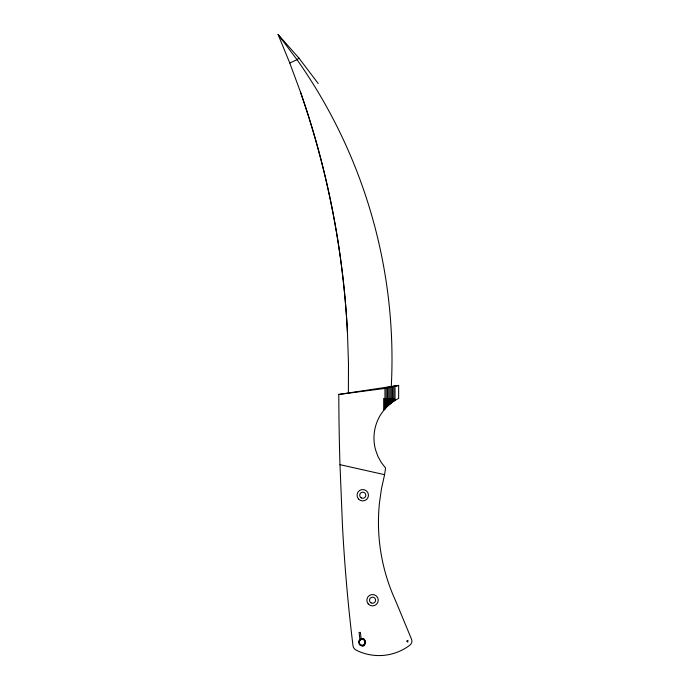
<?xml version="1.0" encoding="UTF-8"?>
<svg xmlns="http://www.w3.org/2000/svg" width="690" height="690" viewBox="0 0 690 690"><rect width="100%" height="100%" fill="white"/><g stroke="black" fill="none" stroke-linecap="round" stroke-linejoin="round"><path stroke-width="1.03" d="M384.96 388.323L384.96 408.998L384.96 398.397M386.236 388.056L386.236 407.635L386.236 398.397M387.513 387.78L387.513 406.272L387.513 398.397M388.781 387.513L388.781 405.013L388.781 398.397M390.048 387.245L390.048 404.03L390.048 398.397M391.308 386.978L391.308 403.055L391.308 398.397M392.558 386.711L392.558 402.08L392.558 398.397M393.8 386.443L393.8 401.114L393.8 398.397M395.025 400.398L395.025 386.176M348.381 393.378L348.476 363.647L347.475 332.865A863.802 863.777 -11 0 0 300.426 91.891L289.765 62.997L278.087 34.5L298.934 58.089L318.202 83.507M358.593 642.287C367.158 629.004 367.158 655.569 358.593 642.287A3.467 3.467 0 0 1 361.172 638.94L360.387 632.342L359.085 632.489L359.939 639.587M384.58 474.677L385.581 468.036L381.303 462.533L377.93 456.426L375.567 449.871A44.436 44.436 0 0 1 379.776 416.139C384.244 408.609 390.721 402.218 398.648 398.397L398.648 385.399L338.799 394.439L338.807 398.139A2709.406 2709.406 0 0 0 339.885 462.171L342.49 526.168A1766.34 1766.34 0 0 0 351.512 633.36L352.978 645.633A5.623 5.623 0 0 0 356.014 649.98L358.619 651.308A50.939 50.939 0 0 0 409.256 645.633L410.153 644.883A4.873 4.873 0 0 0 411.542 639.276L395.62 600.826A188.06 188.06 0 0 1 379.457 502.889L381.475 488.684L384.58 474.677L339.972 464.663M298.934 58.089L297.028 59.694L289.765 62.997M387.081 387.478L398.648 385.399A40.512 0.612 -11.9 0 1 383.683 388.591L338.799 394.439M278.087 34.5L297.028 59.694A519.639 519.639 0 0 1 391.264 386.728M383.683 398.397L383.683 410.369M362.069 638.819A3.467 3.467 0 0 1 365.07 644.029A3.467 3.467 0 0 1 359.059 644.029M300.417 91.891A863.777 863.777 0 0 1 347.475 332.865M407.833 641.907L406.833 641.096L408.031 640.622L407.04 641.139L407.833 641.907M361.241 497.878A3.053 3.053 0 0 0 365.821 495.23A3.053 3.053 0 0 0 361.241 492.582A3.053 3.053 0 0 0 361.241 497.878M358.395 498.896A5.71 5.71 0 0 0 368.132 497.18A5.71 5.71 0 0 0 361.776 489.607A5.71 5.71 0 0 0 358.395 498.896M371.022 602.853A3.053 3.053 0 0 0 375.602 600.205A3.053 3.053 0 0 0 371.022 597.557A3.053 3.053 0 0 0 371.022 602.853M368.175 603.871A5.71 5.71 0 0 0 377.913 602.154A5.71 5.71 0 0 0 371.556 594.59A5.71 5.71 0 0 0 368.175 603.871M360.594 644.848A2.958 2.958 0 0 0 365.019 642.287A2.958 2.958 0 0 0 360.594 639.734A2.958 2.958 0 0 0 360.594 644.848"/></g></svg>
